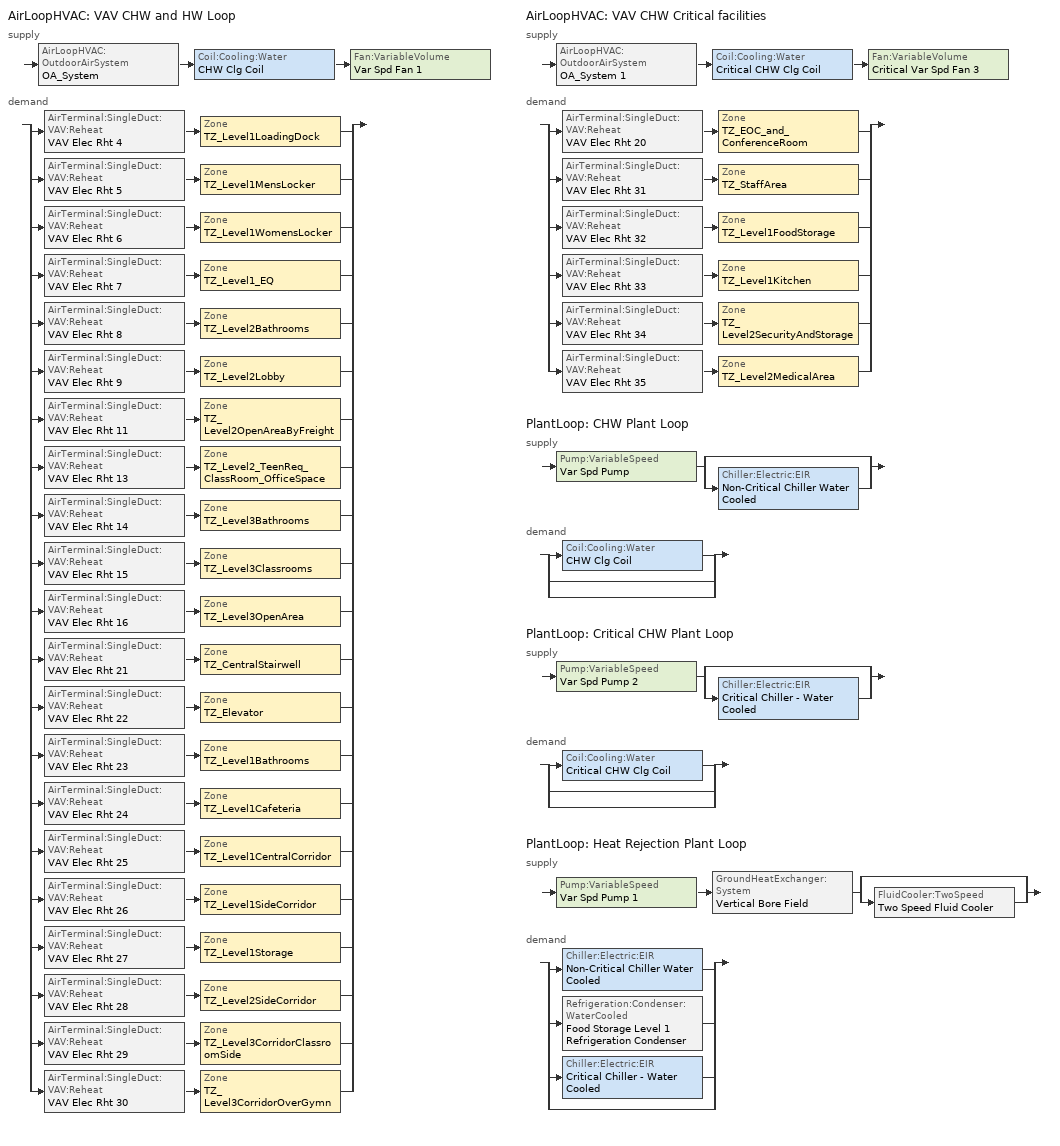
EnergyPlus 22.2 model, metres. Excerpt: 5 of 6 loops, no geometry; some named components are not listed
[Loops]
AirLoopHVAC 'VAV CHW and HW Loop'
 supply: AirLoopHVAC:OutdoorAirSystem 'OA_System' > Coil:Cooling:Water 'CHW Clg Coil' > Fan:VariableVolume 'Var Spd Fan 1'
 demand: split
  | AirTerminal:SingleDuct:VAV:Reheat 'VAV Elec Rht 4' > Zone 'TZ_Level1LoadingDock'
  | AirTerminal:SingleDuct:VAV:Reheat 'VAV Elec Rht 5' > Zone 'TZ_Level1MensLocker'
  | AirTerminal:SingleDuct:VAV:Reheat 'VAV Elec Rht 6' > Zone 'TZ_Level1WomensLocker'
  | AirTerminal:SingleDuct:VAV:Reheat 'VAV Elec Rht 7' > Zone 'TZ_Level1_EQ'
  | AirTerminal:SingleDuct:VAV:Reheat 'VAV Elec Rht 8' > Zone 'TZ_Level2Bathrooms'
  | AirTerminal:SingleDuct:VAV:Reheat 'VAV Elec Rht 9' > Zone 'TZ_Level2Lobby'
  | AirTerminal:SingleDuct:VAV:Reheat 'VAV Elec Rht 11' > Zone 'TZ_Level2OpenAreaByFreight'
  | AirTerminal:SingleDuct:VAV:Reheat 'VAV Elec Rht 13' > Zone 'TZ_Level2_TeenReq_ClassRoom_OfficeSpace'
  | AirTerminal:SingleDuct:VAV:Reheat 'VAV Elec Rht 14' > Zone 'TZ_Level3Bathrooms'
  | AirTerminal:SingleDuct:VAV:Reheat 'VAV Elec Rht 15' > Zone 'TZ_Level3Classrooms'
  | AirTerminal:SingleDuct:VAV:Reheat 'VAV Elec Rht 16' > Zone 'TZ_Level3OpenArea'
  | AirTerminal:SingleDuct:VAV:Reheat 'VAV Elec Rht 21' > Zone 'TZ_CentralStairwell'
  | AirTerminal:SingleDuct:VAV:Reheat 'VAV Elec Rht 22' > Zone 'TZ_Elevator'
  | AirTerminal:SingleDuct:VAV:Reheat 'VAV Elec Rht 23' > Zone 'TZ_Level1Bathrooms'
  | AirTerminal:SingleDuct:VAV:Reheat 'VAV Elec Rht 24' > Zone 'TZ_Level1Cafeteria'
  | AirTerminal:SingleDuct:VAV:Reheat 'VAV Elec Rht 25' > Zone 'TZ_Level1CentralCorridor'
  | AirTerminal:SingleDuct:VAV:Reheat 'VAV Elec Rht 26' > Zone 'TZ_Level1SideCorridor'
  | AirTerminal:SingleDuct:VAV:Reheat 'VAV Elec Rht 27' > Zone 'TZ_Level1Storage'
  | AirTerminal:SingleDuct:VAV:Reheat 'VAV Elec Rht 28' > Zone 'TZ_Level2SideCorridor'
  | AirTerminal:SingleDuct:VAV:Reheat 'VAV Elec Rht 29' > Zone 'TZ_Level3CorridorClassroomSide'
  | AirTerminal:SingleDuct:VAV:Reheat 'VAV Elec Rht 30' > Zone 'TZ_Level3CorridorOverGymn'
AirLoopHVAC 'VAV CHW Critical facilities'
 supply: AirLoopHVAC:OutdoorAirSystem 'OA_System 1' > Coil:Cooling:Water 'Critical CHW Clg Coil' > Fan:VariableVolume 'Critical Var Spd Fan 3'
 demand: split
  | AirTerminal:SingleDuct:VAV:Reheat 'VAV Elec Rht 20' > Zone 'TZ_EOC_and_ConferenceRoom'
  | AirTerminal:SingleDuct:VAV:Reheat 'VAV Elec Rht 31' > Zone 'TZ_StaffArea'
  | AirTerminal:SingleDuct:VAV:Reheat 'VAV Elec Rht 32' > Zone 'TZ_Level1FoodStorage'
  | AirTerminal:SingleDuct:VAV:Reheat 'VAV Elec Rht 33' > Zone 'TZ_Level1Kitchen'
  | AirTerminal:SingleDuct:VAV:Reheat 'VAV Elec Rht 34' > Zone 'TZ_Level2SecurityAndStorage'
  | AirTerminal:SingleDuct:VAV:Reheat 'VAV Elec Rht 35' > Zone 'TZ_Level2MedicalArea'
PlantLoop 'CHW Plant Loop'
 supply: Pump:VariableSpeed 'Var Spd Pump' > split
  | bypass
  | Chiller:Electric:EIR 'Non-Critical Chiller Water Cooled'
 demand: split
  | Coil:Cooling:Water 'CHW Clg Coil'
  | bypass
  | bypass
PlantLoop 'Critical CHW Plant Loop'
 supply: Pump:VariableSpeed 'Var Spd Pump 2' > split
  | bypass
  | Chiller:Electric:EIR 'Critical Chiller - Water Cooled'
 demand: split
  | Coil:Cooling:Water 'Critical CHW Clg Coil'
  | bypass
  | bypass
PlantLoop 'Heat Rejection Plant Loop'
 supply: Pump:VariableSpeed 'Var Spd Pump 1' > GroundHeatExchanger:System 'Vertical Bore Field' > split
  | bypass
  | FluidCooler:TwoSpeed 'Two Speed Fluid Cooler'
 demand: split
  | Chiller:Electric:EIR 'Non-Critical Chiller Water Cooled'
  | Refrigeration:Condenser:WaterCooled 'Food Storage Level 1 Refrigeration Condenser'
  | Chiller:Electric:EIR 'Critical Chiller - Water Cooled'
  | bypass
[AirTerminal:SingleDuct:VAV:Reheat] Availability Schedule=Always On Discrete hvac_library; Maximum Air Flow Rate {m3/s}=Autosize; Zone Minimum Air Flow Input Method=Constant; Fixed Minimum Air Flow Rate {m3/s}=0; Maximum Hot Water or Steam Flow Rate {m3/s}=Autosize; Minimum Hot Water or Steam Flow Rate {m3/s}=0; Convergence Tolerance=0.001; Damper Heating Action=Normal; Maximum Flow per Zone Floor Area During Reheat {m3/s-m2}=Autocalculate; Maximum Flow Fraction During Reheat=Autocalculate; Maximum Reheat Air Temperature {C}=35
Name | Constant Minimum Air Flow Fraction | Reheat Coil
VAV Elec Rht 21 | 0.3 | VAV Elec Rht Coil 21
VAV Elec Rht 22 | 0.3 | VAV Elec Rht Coil 22
VAV Elec Rht 20 | Autosize | VAV Elec Rht Coil 20
VAV Elec Rht 23 | 0.3 | VAV Elec Rht Coil 23
VAV Elec Rht 24 | 0.3 | VAV Elec Rht Coil 24
VAV Elec Rht 25 | 0.3 | VAV Elec Rht Coil 25
VAV Elec Rht 32 | Autosize | VAV Elec Rht Coil 32
VAV Elec Rht 33 | Autosize | VAV Elec Rht Coil 33
VAV Elec Rht 4 | 0.3 | VAV Elec Rht Coil 4
VAV Elec Rht 5 | 0.3 | VAV Elec Rht Coil 5
VAV Elec Rht 26 | 0.3 | VAV Elec Rht Coil 26
VAV Elec Rht 27 | 0.3 | VAV Elec Rht Coil 27
VAV Elec Rht 6 | 0.3 | VAV Elec Rht Coil 6
VAV Elec Rht 7 | 0.3 | VAV Elec Rht Coil 7
VAV Elec Rht 8 | 0.3 | VAV Elec Rht Coil 8
VAV Elec Rht 9 | 0.3 | VAV Elec Rht Coil 9
VAV Elec Rht 35 | Autosize | VAV Elec Rht Coil 35
VAV Elec Rht 11 | 0.3 | VAV Elec Rht Coil 11
VAV Elec Rht 34 | Autosize | VAV Elec Rht Coil 34
VAV Elec Rht 28 | 0.3 | VAV Elec Rht Coil 28
VAV Elec Rht 13 | 0.3 | VAV Elec Rht Coil 13
VAV Elec Rht 14 | 0.3 | VAV Elec Rht Coil 14
VAV Elec Rht 15 | 0.3 | VAV Elec Rht Coil 15
VAV Elec Rht 29 | 0.3 | VAV Elec Rht Coil 29
VAV Elec Rht 30 | 0.3 | VAV Elec Rht Coil 30
VAV Elec Rht 16 | 0.3 | VAV Elec Rht Coil 16
VAV Elec Rht 31 | Autosize | VAV Elec Rht Coil 31
[Coil:Heating:Electric] Availability Schedule=Always On Discrete hvac_library; Efficiency=1; Nominal Capacity {W}=Autosize
VAV Elec Rht Coil 21; VAV Elec Rht Coil 22; VAV Elec Rht Coil 20; VAV Elec Rht Coil 23; VAV Elec Rht Coil 24; VAV Elec Rht Coil 25; VAV Elec Rht Coil 32; VAV Elec Rht Coil 33; VAV Elec Rht Coil 4; VAV Elec Rht Coil 5; VAV Elec Rht Coil 26; VAV Elec Rht Coil 27; VAV Elec Rht Coil 6; VAV Elec Rht Coil 7; VAV Elec Rht Coil 8; VAV Elec Rht Coil 9; VAV Elec Rht Coil 35; VAV Elec Rht Coil 11; VAV Elec Rht Coil 34; VAV Elec Rht Coil 28; VAV Elec Rht Coil 13; VAV Elec Rht Coil 14; VAV Elec Rht Coil 15; VAV Elec Rht Coil 29; VAV Elec Rht Coil 30; VAV Elec Rht Coil 16; VAV Elec Rht Coil 31
[Zone equipment]
TZ_CentralStairwell: VAV Elec Rht 21
TZ_Elevator: VAV Elec Rht 22
TZ_EOC_and_ConferenceRoom: VAV Elec Rht 20
TZ_Level1Bathrooms: Zone Exhaust Fan 2, VAV Elec Rht 23
TZ_Level1Cafeteria: VAV Elec Rht 24
TZ_Level1CentralCorridor: VAV Elec Rht 25
TZ_Level1FoodStorage: VAV Elec Rht 32
TZ_Level1Kitchen: Zone Exhaust Fan 3, VAV Elec Rht 33
TZ_Level1LoadingDock: VAV Elec Rht 4
TZ_Level1MensLocker: VAV Elec Rht 5
TZ_Level1SideCorridor: VAV Elec Rht 26
TZ_Level1Storage: VAV Elec Rht 27
TZ_Level1WomensLocker: VAV Elec Rht 6
TZ_Level1_EQ: VAV Elec Rht 7
TZ_Level2Bathrooms: VAV Elec Rht 8, Zone Exhaust Fan 1
TZ_Level2Lobby: VAV Elec Rht 9
TZ_Level2MedicalArea: VAV Elec Rht 35
TZ_Level2OpenAreaByFreight: VAV Elec Rht 11
TZ_Level2SecurityAndStorage: VAV Elec Rht 34
TZ_Level2SideCorridor: VAV Elec Rht 28
TZ_Level2_TeenReq_ClassRoom_OfficeSpace: VAV Elec Rht 13
TZ_Level3Bathrooms: VAV Elec Rht 14, Zone Exhaust Fan
TZ_Level3Classrooms: VAV Elec Rht 15
TZ_Level3CorridorClassroomSide: VAV Elec Rht 29
TZ_Level3CorridorOverGymn: VAV Elec Rht 30
TZ_Level3OpenArea: VAV Elec Rht 16
TZ_StaffArea: VAV Elec Rht 31
[Sizing:Zone] Zone Cooling Design Supply Air Temperature Input Method=SupplyAirTemperature; Zone Cooling Design Supply Air Temperature {C}=14; Zone Cooling Design Supply Air Temperature Difference {deltaC}=11.11; Zone Heating Design Supply Air Temperature Input Method=SupplyAirTemperature; Zone Heating Design Supply Air Temperature {C}=40; Zone Heating Design Supply Air Temperature Difference {deltaC}=11.11; Zone Cooling Design Supply Air Humidity Ratio {kgWater/kgDryAir}=0.0085; Zone Heating Design Supply Air Humidity Ratio {kgWater/kgDryAir}=0.008; Cooling Design Air Flow Method=DesignDay; Cooling Design Air Flow Rate {m3/s}=0; Cooling Minimum Air Flow per Zone Floor Area {m3/s-m2}=0.000762; Cooling Minimum Air Flow {m3/s}=0; Cooling Minimum Air Flow Fraction=0; Heating Design Air Flow Method=DesignDay; Heating Design Air Flow Rate {m3/s}=0; Heating Maximum Air Flow per Zone Floor Area {m3/s-m2}=0.002032; Heating Maximum Air Flow {m3/s}=0.141576; Heating Maximum Air Flow Fraction=0.3; Zone Latent Cooling Design Supply Air Humidity Ratio Input Method=HumidityRatioDifference; Zone Cooling Design Supply Air Humidity Ratio Difference {kgWater/kgDryAir}=0.005; Zone Latent Heating Design Supply Air Humidity Ratio Input Method=HumidityRatioDifference; Zone Humidification Design Supply Air Humidity Ratio Difference {kgWater/kgDryAir}=0.005
Name | Design Specification Outdoor Air Object | Account for Dedicated Outdoor Air System | Zone Load Sizing Method | Dedicated Outdoor Air System Control Strategy | Dedicated Outdoor Air Low Setpoint Temperature for Design {C} | Dedicated Outdoor Air High Setpoint Temperature for Design {C}
TZ_CentralStairwell | TZ_CentralStairwell DSOA Space List | No | Sensible Load Only No Latent Load
TZ_Elevator | TZ_Elevator DSOA Space List | No | Sensible Load Only No Latent Load
TZ_EOC_and_ConferenceRoom | TZ_EOC_and_ConferenceRoom DSOA Space List | No | Sensible And Latent Load
TZ_Level1Bathrooms | TZ_Level1Bathrooms DSOA Space List | No | Sensible And Latent Load
TZ_Level1Cafeteria | TZ_Level1Cafeteria DSOA Space List | No | Sensible And Latent Load
TZ_Level1CentralCorridor | TZ_Level1CentralCorridor DSOA Space List | No | Sensible Load Only No Latent Load
TZ_Level1FoodStorage | TZ_Level1FoodStorage DSOA Space List | No | Sensible And Latent Load
TZ_Level1Kitchen | TZ_Level1Kitchen Zero air DSOA | Yes | Sensible And Latent Load | NeutralDehumidifiedSupplyAir | Autosize | Autosize
TZ_Level1LoadingDock | TZ_Level1LoadingDock DSOA Space List | No | Sensible And Latent Load
TZ_Level1MensLocker | TZ_Level1MensLocker DSOA Space List | No | Sensible And Latent Load
TZ_Level1SideCorridor | TZ_Level1SideCorridor DSOA Space List | No | Sensible Load Only No Latent Load
TZ_Level1Storage | TZ_Level1Storage DSOA Space List | No | Sensible Load Only No Latent Load
TZ_Level1WomensLocker | TZ_Level1WomensLocker DSOA Space List | No | Sensible And Latent Load
TZ_Level1_EQ | TZ_Level1_EQ DSOA Space List | No | Sensible And Latent Load
TZ_Level2Bathrooms | TZ_Level2Bathrooms DSOA Space List | No | Sensible And Latent Load
TZ_Level2Lobby | TZ_Level2Lobby DSOA Space List | No | Sensible And Latent Load
TZ_Level2MedicalArea | TZ_Level2MedicalArea DSOA Space List | No | Sensible And Latent Load
TZ_Level2OpenAreaByFreight | TZ_Level2OpenAreaByFreight DSOA Space List | No | Sensible And Latent Load
TZ_Level2SecurityAndStorage | TZ_Level2SecurityAndStorage DSOA Space List | No | Sensible And Latent Load
TZ_Level2SideCorridor | TZ_Level2SideCorridor DSOA Space List | No | Sensible Load Only No Latent Load
TZ_Level2_TeenReq_ClassRoom_OfficeSpace | TZ_Level2_TeenReq_ClassRoom_OfficeSpace DSOA Space List | No | Sensible And Latent Load
TZ_Level3Bathrooms | TZ_Level3Bathrooms DSOA Space List | No | Sensible And Latent Load
TZ_Level3Classrooms | TZ_Level3Classrooms DSOA Space List | No | Sensible And Latent Load
TZ_Level3CorridorClassroomSide | TZ_Level3CorridorClassroomSide DSOA Space List | No | Sensible Load Only No Latent Load
TZ_Level3CorridorOverGymn | TZ_Level3CorridorOverGymn DSOA Space List | No | Sensible Load Only No Latent Load
TZ_Level3OpenArea | TZ_Level3OpenArea DSOA Space List | No | Sensible And Latent Load
TZ_StaffArea | TZ_StaffArea DSOA Space List | No | Sensible And Latent Load
[Controller:MechanicalVentilation] Availability Schedule=Always On Discrete hvac_library; Demand Controlled Ventilation=No; System Outdoor Air Method=ZoneSum
Name | Zone or ZoneList Name 1 | Design Specification Outdoor Air Object Name 1 | Zone or ZoneList Name 2 | Design Specification Outdoor Air Object Name 2 | Zone or ZoneList Name 3 | Design Specification Outdoor Air Object Name 3 | Zone or ZoneList Name 4 | Design Specification Outdoor Air Object Name 4 | Zone or ZoneList Name 5 | Design Specification Outdoor Air Object Name 5 | Zone or ZoneList Name 6 | Design Specification Outdoor Air Object Name 6 | Zone or ZoneList Name 7 | Design Specification Outdoor Air Object Name 7 | Zone or ZoneList Name 8 | Design Specification Outdoor Air Object Name 8 | Zone or ZoneList Name 9 | Design Specification Outdoor Air Object Name 9 | Zone or ZoneList Name 10 | Design Specification Outdoor Air Object Name 10 | Zone or ZoneList Name 11 | Design Specification Outdoor Air Object Name 11 | Zone or ZoneList Name 12 | Design Specification Outdoor Air Object Name 12 | Zone or ZoneList Name 13 | Design Specification Outdoor Air Object Name 13 | Zone or ZoneList Name 14 | Design Specification Outdoor Air Object Name 14 | Zone or ZoneList Name 15 | Design Specification Outdoor Air Object Name 15 | Zone or ZoneList Name 16 | Design Specification Outdoor Air Object Name 16 | Zone or ZoneList Name 17 | Design Specification Outdoor Air Object Name 17 | Zone or ZoneList Name 18 | Design Specification Outdoor Air Object Name 18 | Zone or ZoneList Name 19 | Design Specification Outdoor Air Object Name 19 | Zone or ZoneList Name 20 | Design Specification Outdoor Air Object Name 20 | Zone or ZoneList Name 21 | Design Specification Outdoor Air Object Name 21
Controller Mechanical Ventilation 1 | TZ_CentralStairwell | 189.1-2009 - Office - Stair - CZ1-3 Ventilation | TZ_Elevator | 189.1-2009 - Office - Stair - CZ1-3 Ventilation | TZ_Level1Bathrooms | 189.1-2009 - Office - Restroom - CZ1-3 Ventilation | TZ_Level1Cafeteria | 189.1-2009 - Office - OpenOffice - CZ4-8 Ventilation | TZ_Level1CentralCorridor | 189.1-2009 - Office - Corridor - CZ1-3 Ventilation | TZ_Level1LoadingDock | 189.1-2009 - Office - Corridor - CZ1-3 Ventilation | TZ_Level1MensLocker | 189.1-2009 - Office - ClosedOffice - CZ1-3 Ventilation | TZ_Level1SideCorridor | 189.1-2009 - Office - Corridor - CZ1-3 Ventilation | TZ_Level1Storage | 189.1-2009 - Office - Storage - CZ1-3 Ventilation | TZ_Level1WomensLocker | 189.1-2009 - Office - ClosedOffice - CZ1-3 Ventilation | TZ_Level1_EQ | 189.1-2009 - Office - IT_Room - CZ1-3 Ventilation | TZ_Level2Bathrooms | 189.1-2009 - Office - Restroom - CZ1-3 Ventilation | TZ_Level2Lobby | 189.1-2009 - Office - Lobby - CZ1-3 Ventilation | TZ_Level2OpenAreaByFreight | 189.1-2009 - Office - Corridor - CZ1-3 Ventilation | TZ_Level2SideCorridor | 189.1-2009 - Office - Corridor - CZ1-3 Ventilation | TZ_Level2_TeenReq_ClassRoom_OfficeSpace | 189.1-2009 - Office - OpenOffice - CZ4-8 Ventilation | TZ_Level3Bathrooms | 189.1-2009 - Office - Restroom - CZ1-3 Ventilation | TZ_Level3Classrooms | 189.1-2009 - Office - OpenOffice - CZ4-8 Ventilation | TZ_Level3CorridorClassroomSide | 189.1-2009 - Office - Corridor - CZ1-3 Ventilation | TZ_Level3CorridorOverGymn | 189.1-2009 - Office - Corridor - CZ1-3 Ventilation | TZ_Level3OpenArea | 189.1-2009 - Office - Lobby - CZ1-3 Ventilation
Controller Mechanical Ventilation 2 | TZ_EOC_and_ConferenceRoom | 189.1-2009 - Office - OpenOffice - CZ1-3 Ventilation | TZ_Level1FoodStorage | 189.1-2009 - Office - OpenOffice - CZ1-3 Ventilation | TZ_Level1Kitchen |  | TZ_Level2MedicalArea | 189.1-2009 - Office - OpenOffice - CZ1-3 Ventilation | TZ_Level2SecurityAndStorage | 189.1-2009 - Office - OpenOffice - CZ1-3 Ventilation | TZ_StaffArea | 189.1-2009 - Office - OpenOffice - CZ1-3 Ventilation
[DesignSpecification:OutdoorAir] Outdoor Air Method=Sum; Outdoor Air Flow per Zone {m3/s}=0; Outdoor Air Flow Air Changes per Hour {1/hr}=0
Name | Outdoor Air Flow per Person {m3/s-person} | Outdoor Air Flow per Zone Floor Area {m3/s-m2}
189.1-2009 - Office - Stair - CZ1-3 Ventilation; 189.1-2009 - Office - Corridor - CZ1-3 Ventilation; 189.1-2009 - Office - Storage - CZ1-3 Ventilation; 189.1-2009 - Office - IT_Room - CZ1-3 Ventilation | 0 | 0.000254
189.1-2009 - Office - OpenOffice - CZ1-3 Ventilation; 189.1-2009 - Office - OpenOffice - CZ4-8 Ventilation; 189.1-2009 - Office - ClosedOffice - CZ1-3 Ventilation | 0.00943895 | 0
189.1-2009 - Office - Restroom - CZ1-3 Ventilation | 0 | 0.0048768
TZ_Level1Kitchen Zero air DSOA | 0 | 0
189.1-2009 - Office - Lobby - CZ1-3 Ventilation | 0.00707921 | 0
[DesignSpecification:OutdoorAir:SpaceList]
Name | Space Name 1 | Space Design Specification Outdoor Air Object Name 1
TZ_CentralStairwell DSOA Space List | CentralStairwell | 189.1-2009 - Office - Stair - CZ1-3 Ventilation
TZ_Elevator DSOA Space List | Elevator | 189.1-2009 - Office - Stair - CZ1-3 Ventilation
TZ_EOC_and_ConferenceRoom DSOA Space List | EOC_and_ConferenceRoom | 189.1-2009 - Office - OpenOffice - CZ1-3 Ventilation
TZ_Level1Bathrooms DSOA Space List | Level1Bathrooms | 189.1-2009 - Office - Restroom - CZ1-3 Ventilation
TZ_Level1Cafeteria DSOA Space List | Level1Cafeteria | 189.1-2009 - Office - OpenOffice - CZ4-8 Ventilation
TZ_Level1CentralCorridor DSOA Space List | Level1CentralCorridor | 189.1-2009 - Office - Corridor - CZ1-3 Ventilation
TZ_Level1FoodStorage DSOA Space List | Level1FoodStorage | 189.1-2009 - Office - OpenOffice - CZ1-3 Ventilation
TZ_Level1LoadingDock DSOA Space List | Level1LoadingDock | 189.1-2009 - Office - Corridor - CZ1-3 Ventilation
TZ_Level1MensLocker DSOA Space List | Level1MensLocker | 189.1-2009 - Office - ClosedOffice - CZ1-3 Ventilation
TZ_Level1SideCorridor DSOA Space List | Level1SideCorridor | 189.1-2009 - Office - Corridor - CZ1-3 Ventilation
TZ_Level1Storage DSOA Space List | Level1Storage | 189.1-2009 - Office - Storage - CZ1-3 Ventilation
TZ_Level1WomensLocker DSOA Space List | Level1WomensLocker | 189.1-2009 - Office - ClosedOffice - CZ1-3 Ventilation
TZ_Level1_EQ DSOA Space List | Level1_EQ | 189.1-2009 - Office - IT_Room - CZ1-3 Ventilation
TZ_Level2Bathrooms DSOA Space List | Level2Bathrooms | 189.1-2009 - Office - Restroom - CZ1-3 Ventilation
TZ_Level2Lobby DSOA Space List | Level2Lobby | 189.1-2009 - Office - Lobby - CZ1-3 Ventilation
TZ_Level2MedicalArea DSOA Space List | Level2MedicalArea | 189.1-2009 - Office - OpenOffice - CZ1-3 Ventilation
TZ_Level2OpenAreaByFreight DSOA Space List | Level2OpenAreaByFreight | 189.1-2009 - Office - Corridor - CZ1-3 Ventilation
TZ_Level2SecurityAndStorage DSOA Space List | Level2SecurityAndStorage | 189.1-2009 - Office - OpenOffice - CZ1-3 Ventilation
TZ_Level2SideCorridor DSOA Space List | Level2SideCorridor | 189.1-2009 - Office - Corridor - CZ1-3 Ventilation
TZ_Level2_TeenReq_ClassRoom_OfficeSpace DSOA Space List | Level2_TeenReq_ClassRoom_OfficeSpace | 189.1-2009 - Office - OpenOffice - CZ4-8 Ventilation
TZ_Level3Bathrooms DSOA Space List | Level3Bathrooms | 189.1-2009 - Office - Restroom - CZ1-3 Ventilation
TZ_Level3Classrooms DSOA Space List | Level3Classrooms | 189.1-2009 - Office - OpenOffice - CZ4-8 Ventilation
TZ_Level3CorridorClassroomSide DSOA Space List | Level3CorridorClassroomSide | 189.1-2009 - Office - Corridor - CZ1-3 Ventilation
TZ_Level3CorridorOverGymn DSOA Space List | Level3CorridorOverGymn | 189.1-2009 - Office - Corridor - CZ1-3 Ventilation
TZ_Level3OpenArea DSOA Space List | Level3OpenArea | 189.1-2009 - Office - Lobby - CZ1-3 Ventilation
TZ_StaffArea DSOA Space List | StaffArea | 189.1-2009 - Office - OpenOffice - CZ1-3 Ventilation
[ZoneControl:Thermostat] Temperature Difference Between Cutout And Setpoint {deltaC}=0
Name | Zone or ZoneList | Control Type Schedule | Control 1
TZ_EOC_and_ConferenceRoom Thermostat | TZ_EOC_and_ConferenceRoom | TZ_EOC_and_ConferenceRoom Thermostat Schedule | Thermostat Setpoint Dual Setpoint 1
TZ_Level1Bathrooms Thermostat | TZ_Level1Bathrooms | TZ_Level1Bathrooms Thermostat Schedule | Thermostat Setpoint Dual Setpoint 9
TZ_Level1Cafeteria Thermostat | TZ_Level1Cafeteria | TZ_Level1Cafeteria Thermostat Schedule | Thermostat Setpoint Dual Setpoint 11
TZ_Level1FoodStorage Thermostat | TZ_Level1FoodStorage | TZ_Level1FoodStorage Thermostat Schedule | Thermostat Setpoint Dual Setpoint 18
TZ_Level1Kitchen Thermostat | TZ_Level1Kitchen | TZ_Level1Kitchen Thermostat Schedule | Thermostat Setpoint Dual Setpoint 13
TZ_Level1LoadingDock Thermostat | TZ_Level1LoadingDock | TZ_Level1LoadingDock Thermostat Schedule | Thermostat Setpoint Dual Setpoint 19
TZ_Level1MensLocker Thermostat | TZ_Level1MensLocker | TZ_Level1MensLocker Thermostat Schedule | Thermostat Setpoint Dual Setpoint 10
TZ_Level1WomensLocker Thermostat | TZ_Level1WomensLocker | TZ_Level1WomensLocker Thermostat Schedule | Thermostat Setpoint Dual Setpoint 2
TZ_Level1_EQ Thermostat | TZ_Level1_EQ | TZ_Level1_EQ Thermostat Schedule | Thermostat Setpoint Dual Setpoint 16
TZ_Level2Bathrooms Thermostat | TZ_Level2Bathrooms | TZ_Level2Bathrooms Thermostat Schedule | Thermostat Setpoint Dual Setpoint 7
TZ_Level2Lobby Thermostat | TZ_Level2Lobby | TZ_Level2Lobby Thermostat Schedule | Thermostat Setpoint Dual Setpoint 4
TZ_Level2MedicalArea Thermostat | TZ_Level2MedicalArea | TZ_Level2MedicalArea Thermostat Schedule | Thermostat Setpoint Dual Setpoint 3
TZ_Level2OpenAreaByFreight Thermostat | TZ_Level2OpenAreaByFreight | TZ_Level2OpenAreaByFreight Thermostat Schedule | Thermostat Setpoint Dual Setpoint 17
TZ_Level2SecurityAndStorage Thermostat | TZ_Level2SecurityAndStorage | TZ_Level2SecurityAndStorage Thermostat Schedule | Thermostat Setpoint Dual Setpoint 14
TZ_Level2_TeenReq_ClassRoom_OfficeSpace Thermostat | TZ_Level2_TeenReq_ClassRoom_OfficeSpace | TZ_Level2_TeenReq_ClassRoom_OfficeSpace Thermostat Schedule | Thermostat Setpoint Dual Setpoint 12
TZ_Level3Bathrooms Thermostat | TZ_Level3Bathrooms | TZ_Level3Bathrooms Thermostat Schedule | Thermostat Setpoint Dual Setpoint 8
TZ_Level3Classrooms Thermostat | TZ_Level3Classrooms | TZ_Level3Classrooms Thermostat Schedule | Thermostat Setpoint Dual Setpoint 15
TZ_Level3OpenArea Thermostat | TZ_Level3OpenArea | TZ_Level3OpenArea Thermostat Schedule | Thermostat Setpoint Dual Setpoint 6
TZ_StaffArea Thermostat | TZ_StaffArea | TZ_StaffArea Thermostat Schedule | Thermostat Setpoint Dual Setpoint 5
[ThermostatSetpoint:SingleCooling] Setpoint Temperature Schedule=Medium Office ClgSetp 1
Thermostat Setpoint Dual Setpoint 1; Thermostat Setpoint Dual Setpoint 9; Thermostat Setpoint Dual Setpoint 11; Thermostat Setpoint Dual Setpoint 18; Thermostat Setpoint Dual Setpoint 13; Thermostat Setpoint Dual Setpoint 19; Thermostat Setpoint Dual Setpoint 10; Thermostat Setpoint Dual Setpoint 2; Thermostat Setpoint Dual Setpoint 16; Thermostat Setpoint Dual Setpoint 7; Thermostat Setpoint Dual Setpoint 4; Thermostat Setpoint Dual Setpoint 3; Thermostat Setpoint Dual Setpoint 17; Thermostat Setpoint Dual Setpoint 14; Thermostat Setpoint Dual Setpoint 12; Thermostat Setpoint Dual Setpoint 8; Thermostat Setpoint Dual Setpoint 15; Thermostat Setpoint Dual Setpoint 6
[Fan:ZoneExhaust] Pressure Rise {Pa}=0; System Availability Manager Coupling Mode=Decoupled
Name | Fan Total Efficiency
Zone Exhaust Fan 2; Zone Exhaust Fan 3; Zone Exhaust Fan 1 | 0.6
Zone Exhaust Fan | 0.8
[ThermostatSetpoint:DualSetpoint]
Thermostat Setpoint Dual Setpoint 5: Heating Setpoint Temperature Schedule=Medium Office HtgSetp 1; Cooling Setpoint Temperature Schedule=Medium Office ClgSetp 1
[AirLoopHVAC] Design Supply Air Flow Rate {m3/s}=AutoSize; Design Return Air Flow Fraction of Supply Air Flow=1
VAV CHW and HW Loop; VAV CHW Critical facilities
[Sizing:System] Type of Load to Size On=Total; Design Outdoor Air Flow Rate {m3/s}=Autosize; Central Heating Maximum System Air Flow Ratio=Autosize; Preheat Design Temperature {C}=7; Preheat Design Humidity Ratio {kgWater/kgDryAir}=0.008; Precool Design Temperature {C}=12.8; Precool Design Humidity Ratio {kgWater/kgDryAir}=0.008; Central Cooling Design Supply Air Temperature {C}=12.8; Central Heating Design Supply Air Temperature {C}=40; Type of Zone Sum to Use=NonCoincident; 100% Outdoor Air in Cooling=No; 100% Outdoor Air in Heating=No; Central Cooling Design Supply Air Humidity Ratio {kgWater/kgDryAir}=0.0085; Central Heating Design Supply Air Humidity Ratio {kgWater/kgDryAir}=0.008; Cooling Supply Air Flow Rate Method=DesignDay; Cooling Supply Air Flow Rate {m3/s}=0; Cooling Supply Air Flow Rate Per Floor Area {m3/s-m2}=0.00996765; Cooling Fraction of Autosized Cooling Supply Air Flow Rate=1; Cooling Supply Air Flow Rate Per Unit Cooling Capacity {m3/s-W}=3.94755e-05; Heating Supply Air Flow Rate Method=DesignDay; Heating Supply Air Flow Rate {m3/s}=0; Heating Supply Air Flow Rate Per Floor Area {m3/s-m2}=0.00996765; Heating Fraction of Autosized Heating Supply Air Flow Rate=1; Heating Fraction of Autosized Cooling Supply Air Flow Rate=1; Heating Supply Air Flow Rate Per Unit Heating Capacity {m3/s-W}=3.15882e-05; System Outdoor Air Method=ZoneSum; Zone Maximum Outdoor Air Fraction=1; Cooling Design Capacity Method=CoolingDesignCapacity; Cooling Design Capacity {W}=Autosize; Cooling Design Capacity Per Floor Area {W/m2}=234.7; Fraction of Autosized Cooling Design Capacity=1; Heating Design Capacity Method=HeatingDesignCapacity; Heating Design Capacity {W}=Autosize; Heating Design Capacity Per Floor Area {W/m2}=157; Fraction of Autosized Heating Design Capacity=1; Central Cooling Capacity Control Method=OnOff; Occupant Diversity=Autosize
VAV CHW and HW Loop; VAV CHW Critical facilities
[Controller:WaterCoil] Control Variable=Temperature; Action=Reverse; Actuator Variable=Flow; Controller Convergence Tolerance {deltaC}=Autosize; Maximum Actuated Flow {m3/s}=Autosize; Minimum Actuated Flow {m3/s}=0
Controller Water Coil 1; Controller Water Coil 2
[Controller:OutdoorAir] Minimum Outdoor Air Flow Rate {m3/s}=Autosize; Maximum Outdoor Air Flow Rate {m3/s}=Autosize; Economizer Control Type=DifferentialDryBulbAndEnthalpy; Economizer Control Action Type=ModulateFlow; Economizer Maximum Limit Dry-Bulb Temperature {C}=28; Economizer Maximum Limit Enthalpy {J/kg}=64000; Economizer Minimum Limit Dry-Bulb Temperature {C}=-100; Lockout Type=NoLockout; Minimum Limit Type=FixedMinimum; High Humidity Control=No; Control High Indoor Humidity Based on Outdoor Humidity Ratio=Yes; Heat Recovery Bypass Control Type=BypassWhenOAFlowGreaterThanMinimum
Name | Mechanical Ventilation Controller
Outdoor Air Controller 1 | Controller Mechanical Ventilation 1
Outdoor Air Controller 2 | Controller Mechanical Ventilation 2
[HeatExchanger:AirToAir:SensibleAndLatent] Availability Schedule=Always On Discrete hvac_library; Nominal Supply Air Flow Rate {m3/s}=Autosize; Sensible Effectiveness at 100% Heating Air Flow=0.76; Latent Effectiveness at 100% Heating Air Flow=0.68; Sensible Effectiveness at 75% Heating Air Flow=0.81; Latent Effectiveness at 75% Heating Air Flow=0.73; Sensible Effectiveness at 100% Cooling Air Flow=0.76; Latent Effectiveness at 100% Cooling Air Flow=0.68; Sensible Effectiveness at 75% Cooling Air Flow=0.81; Latent Effectiveness at 75% Cooling Air Flow=0.73; Nominal Electric Power {W}=0; Supply Air Outlet Temperature Control=No; Heat Exchanger Type=Plate; Frost Control Type=None; Threshold Temperature {C}=1.7; Economizer Lockout=Yes
ERV HX; ERV HX 1
[SetpointManager:MixedAir] Control Variable=Temperature
Node 199 OS Default SPM; Node 40 OS Default SPM; Node 120 OS Default SPM; Node 201 OS Default SPM; Node 155 OS Default SPM; Node 158 OS Default SPM
[Fan:VariableVolume] Fan Total Efficiency=0.8; Pressure Rise {Pa}=1017.592; Maximum Flow Rate {m3/s}=AutoSize; Fan Power Minimum Flow Rate Input Method=FixedFlowRate; Fan Power Minimum Flow Fraction=0; Fan Power Minimum Air Flow Rate {m3/s}=0; Motor Efficiency=0.93; Motor In Airstream Fraction=1; Fan Power Coefficient 1=0.0407599; Fan Power Coefficient 2=0.088045; Fan Power Coefficient 3=-0.0729261; Fan Power Coefficient 4=0.94374; Fan Power Coefficient 5=0
Name | Availability Schedule
Var Spd Fan; Var Spd Fan 1 | Always On Discrete
Critical Var Spd Fan 2; Critical Var Spd Fan 3 | Always On Discrete 1
[Coil:Cooling:Water] Design Water Flow Rate {m3/s}=Autosize; Design Air Flow Rate {m3/s}=Autosize; Design Inlet Water Temperature {C}=Autosize; Design Inlet Air Temperature {C}=Autosize; Design Outlet Air Temperature {C}=Autosize; Design Inlet Air Humidity Ratio {kgWater/kgDryAir}=Autosize; Design Outlet Air Humidity Ratio {kgWater/kgDryAir}=0; Type of Analysis=DetailedAnalysis; Heat Exchanger Configuration=CrossFlow
Name | Availability Schedule
CHW Clg Coil | Always Off Discrete hvac_library
Critical CHW Clg Coil | Always On Discrete hvac_library
[SetpointManager:Warmest] Control Variable=Temperature; Minimum Setpoint Temperature {C}=10; Maximum Setpoint Temperature {C}=12; Strategy=MaximumTemperature
Name | HVAC Air Loop | Setpoint Node or NodeList
Warmest Zone Supply Air Temp Reset | VAV CHW and HW Loop
Warmest Zone Supply Air Temp Reset 1 | VAV CHW Critical facilities | Critical Demand Out Air
[PlantLoop] Fluid Type=Water; Maximum Loop Temperature {C}=100; Minimum Loop Temperature {C}=0; Maximum Loop Flow Rate {m3/s}=Autosize; Minimum Loop Flow Rate {m3/s}=0; Plant Loop Volume {m3}=Autocalculate; Load Distribution Scheme=Optimal; Plant Loop Demand Calculation Scheme=SingleSetpoint; Common Pipe Simulation=None
Name | Plant Equipment Operation Scheme
CHW Plant Loop | CHW Plant Loop Operation Schemes
Critical CHW Plant Loop | Critical CHW Plant Loop Operation Schemes
Heat Rejection Plant Loop | Heat Rejection Plant Loop Operation Schemes
[Sizing:Plant] Design Loop Exit Temperature {C}=82; Loop Design Temperature Difference {deltaC}=11; Sizing Option=NonCoincident; Zone Timesteps in Averaging Window=1; Coincident Sizing Factor Mode=None
Name | Loop Type
CHW Plant Loop; Critical CHW Plant Loop | Heating
Heat Rejection Plant Loop | Condenser
[Pump:VariableSpeed] Design Maximum Flow Rate {m3/s}=Autosize; Design Pump Head {Pa}=179352; Design Power Consumption {W}=Autosize; Fraction of Motor Inefficiencies to Fluid Stream=0; Coefficient 1 of the Part Load Performance Curve=0; Coefficient 2 of the Part Load Performance Curve=1; Coefficient 3 of the Part Load Performance Curve=0; Coefficient 4 of the Part Load Performance Curve=0; Design Minimum Flow Rate {m3/s}=0; Skin Loss Radiative Fraction=0.5; Design Power Sizing Method=PowerPerFlowPerPressure; Design Electric Power per Unit Flow Rate {W/(m3/s)}=348701.1; Design Shaft Power per Unit Flow Rate per Unit Head {W/((m3/s)-Pa)}=1.28205; Design Minimum Flow Rate Fraction=0
Name | Motor Efficiency | Pump Control Type
Var Spd Pump; Var Spd Pump 2 | 0.95 | Continuous
Var Spd Pump 1 | 0.9 | Intermittent
[Chiller:Electric:EIR] Reference Capacity {W}=Autosize; Reference COP {W/W}=6; Reference Leaving Chilled Water Temperature {C}=6.67; Reference Entering Condenser Fluid Temperature {C}=29.4; Reference Chilled Water Flow Rate {m3/s}=Autosize; Reference Condenser Fluid Flow Rate {m3/s}=Autosize; Cooling Capacity Function of Temperature Curve=Water Cooled Chiller CCFofT; Electric Input to Cooling Output Ratio Function of Temperature Curve=Water Cooled Chiller EItoCoolingOutputRatioFofT; Electric Input to Cooling Output Ratio Function of Part Load Ratio Curve=Water Cooled Chiller EItoCoolingOutputRatioFofPLR; Minimum Part Load Ratio=0.1; Maximum Part Load Ratio=1; Optimum Part Load Ratio=1; Minimum Unloading Ratio=0.2; Condenser Type=WaterCooled; Condenser Fan Power Ratio {W/W}=0; Fraction of Compressor Electric Consumption Rejected by Condenser=1; Leaving Chilled Water Lower Temperature Limit {C}=2; Chiller Flow Mode=NotModulated; Sizing Factor=1; Basin Heater Capacity {W/K}=0; Basin Heater Setpoint Temperature {C}=10; Condenser Heat Recovery Relative Capacity Fraction=1
Non-Critical Chiller Water Cooled; Critical Chiller - Water Cooled
[SetpointManager:Scheduled] Control Variable=Temperature; Schedule=Chilled Water Temperature
Scheduled CHW Temp; Scheduled CHW Temp 1
[PlantEquipmentOperationSchemes] Control Scheme Object Type 1=PlantEquipmentOperation:CoolingLoad; Control Scheme Schedule Name 1=Always On Discrete
Name | Control Scheme Name 1 | Control Scheme Object Type 2 | Control Scheme Name 2 | Control Scheme Schedule Name 2
CHW Plant Loop Operation Schemes | CHW Plant Loop Cooling Operation Scheme
Critical CHW Plant Loop Operation Schemes | Critical CHW Plant Loop Cooling Operation Scheme
Heat Rejection Plant Loop Operation Schemes | Heat Rejection Plant Loop Cooling Operation Scheme | PlantEquipmentOperation:Uncontrolled | Heat Rejection Plant Loop Uncontrolled Operation Scheme | Always On Discrete
[PlantEquipmentOperation:CoolingLoad] Load Range Lower Limit 1 {W}=0; Load Range Upper Limit 1 {W}=1000000000
Name | Range Equipment List Name 1
CHW Plant Loop Cooling Operation Scheme | CHW Plant Loop Cooling Equipment List
Critical CHW Plant Loop Cooling Operation Scheme | Critical CHW Plant Loop Cooling Equipment List
Heat Rejection Plant Loop Cooling Operation Scheme | Heat Rejection Plant Loop Cooling Equipment List
[PlantEquipmentList]
CHW Plant Loop Cooling Equipment List: Chiller:Electric:EIR, Non-Critical Chiller Water Cooled
Critical CHW Plant Loop Cooling Equipment List: Chiller:Electric:EIR, Critical Chiller - Water Cooled
Heat Rejection Plant Loop Cooling Equipment List: FluidCooler:TwoSpeed, Two Speed Fluid Cooler
Heat Rejection Plant Loop Uncontrolled Equipment List: GroundHeatExchanger:System, Vertical Bore Field
[FluidCooler:TwoSpeed]
Two Speed Fluid Cooler: Performance Input Method=NominalCapacity; High Speed Nominal Capacity {W}=58601; Low Speed Nominal Capacity {W}=Autosize; Low Speed Nominal Capacity Sizing Factor=0.5; Design Entering Water Temperature {C}=51.67; Design Entering Air Temperature {C}=35; Design Entering Air Wet-bulb Temperature {C}=25.6; Design Water Flow Rate {m3/s}=Autosize; High Fan Speed Air Flow Rate {m3/s}=Autosize; High Fan Speed Fan Power {W}=Autosize; Low Fan Speed Air Flow Rate {m3/s}=Autosize; Low Fan Speed Air Flow Rate Sizing Factor=0.5; Low Fan Speed Fan Power {W}=Autosize; Low Fan Speed Fan Power Sizing Factor=0.16
[SetpointManager:FollowOutdoorAirTemperature]
Follow OA Temp: Control Variable=Temperature; Reference Temperature Type=OutdoorAirWetBulb; Offset Temperature Difference {deltaC}=4; Maximum Setpoint Temperature {C}=45; Minimum Setpoint Temperature {C}=5; Setpoint Node or NodeList=CoolingTowerSetpointFollowOutdoorAir
[Refrigeration:Condenser:WaterCooled]
Food Storage Level 1 Refrigeration Condenser: Rated Effective Total Heat Rejection Rate {W}=58000; Rated Condensing Temperature {C}=29.4; Rated Subcooling Temperature Difference {deltaC}=0; Rated Water Inlet Temperature {C}=10; Water-Cooled Loop Flow Type=ConstantFlow; Water Design Flow Rate {m3/s}=0.0025; Water Maximum Flow Rate {m3/s}=0.003; Water Maximum Water Outlet Temperature {C}=55; Water Minimum Water Inlet Temperature {C}=10
[PlantEquipmentOperation:Uncontrolled]
Heat Rejection Plant Loop Uncontrolled Operation Scheme: Equipment List=Heat Rejection Plant Loop Uncontrolled Equipment List
[Refrigeration:System]
Refrigeration System: Refrigerated Case or Walkin or CaseAndWalkInList=Refrigeration System Case and Walkin List; Refrigeration Condenser=Food Storage Level 1 Refrigeration Condenser; Compressor or CompressorList=Refrigeration System Compressor List; Minimum Condensing Temperature {C}=21; Refrigeration System Working Fluid Type=R404a; Suction Temperature Control Type=ConstantSuctionTemperature; Sum UA Suction Piping {W/K}=0; Number of Compressor Stages=1; Intercooler Type=None; Shell-and-Coil Intercooler Effectiveness=0.8
[Refrigeration:CaseAndWalkInList]
Refrigeration System Case and Walkin List: Case or WalkIn Name 1=Walk In Cooler Level 1 Food Storage
[Refrigeration:WalkIn]
Walk In Cooler Level 1 Food Storage: Availability Schedule=Always On Discrete; Rated Coil Cooling Capacity {W}=4690; Operating Temperature {C}=-2.22; Rated Cooling Source Temperature {C}=-6.67; Rated Total Heating Power {W}=0; Heating Power Schedule=Always On Discrete; Rated Cooling Coil Fan Power {W}=735; Rated Circulation Fan Power {W}=0; Rated Total Lighting Power {W}=120; Lighting Schedule=BLDG_LIGHT_SCH; Defrost Type=Electric; Defrost Control Type=TimeSchedule; Defrost Schedule=Always Off Discrete hvac_library; Defrost Power {W}=5512; Average Refrigerant Charge Inventory {kg}=0; Insulated Floor Surface Area {m2}=13; Insulated Floor U-Value {W/m2-K}=0.207; Zone Name 1=TZ_Level1FoodStorage; Total Insulated Surface Area Facing Zone 1 {m2}=43.4; Insulated Surface U-Value Facing Zone 1 {W/m2-K}=0.235; Area of Glass Reach In Doors Facing Zone 1 {m2}=0; Height of Glass Reach In Doors Facing Zone 1 {m}=1.5; Glass Reach In Door U Value Facing Zone 1 {W/m2-K}=1.136; Area of Stocking Doors Facing Zone 1 {m2}=2; Height of Stocking Doors Facing Zone 1 {m}=2; Stocking Door U Value Facing Zone 1 {W/m2-K}=0.3785; Stocking Door Opening Schedule Name Facing Zone 1=DOOR_INFIL_SCH; Stocking Door Opening Protection Type Facing Zone 1=StripCurtain
[Refrigeration:CompressorList]
Refrigeration System Compressor List: Refrigeration Compressor Name 1=Refrigeration Compressor - Rated Return Gas Temp
[Refrigeration:Compressor]
Refrigeration Compressor - Rated Return Gas Temp: Refrigeration Compressor Power Curve=Refrigeration Compressor Power Curve; Refrigeration Compressor Capacity Curve=Refrigeration Compressor Capacity Curve; Rated Return Gas Temperature {C}=18.3; Rated Subcooling {deltaC}=0; Mode of Operation=Subcritical
[Schedule:Day:Interval]
Medium Office ClgSetp Rule 1 Day Schedule 1; Medium Office ClgSetp Winter Design Day 1: No, 24:00, 26.7
Medium Office ClgSetp Default Schedule 1; Medium Office ClgSetp Summer Design Day 1: No, 06:00, 26.7, 22:00, 24, 24:00, 26.7
Medium Office ClgSetp Rule 2 Day Schedule 1: No, 06:00, 26.7, 18:00, 24, 24:00, 26.7
Medium Office HtgSetp Rule 1 Day Schedule 1; Medium Office HtgSetp Summer Design Day 1: No, 24:00, 15.6
Medium Office HtgSetp Default Schedule 1: No, 06:00, 15.6, 22:00, 21, 24:00, 15.6
Medium Office HtgSetp Rule 2 Day Schedule 1: No, 06:00, 15.6, 18:00, 21, 24:00, 15.6
Medium Office HtgSetp Winter Design Day 1: No, 24:00, 21
Chilled Water Temperature Default; Chilled Water Temperature Summer Design Day; Chilled Water Temperature Winter Design Day: No, 24:00, 6.7
[Schedule:Week:Daily]
Medium Office ClgSetp 1 Week Rule - Jan1-Dec31: Medium Office ClgSetp Rule 1 Day Schedule 1, Medium Office ClgSetp Default Schedule 1, Medium Office ClgSetp Default Schedule 1, Medium Office ClgSetp Default Schedule 1, Medium Office ClgSetp Default Schedule 1, Medium Office ClgSetp Default Schedule 1, Medium Office ClgSetp Rule 2 Day Schedule 1, Medium Office ClgSetp Default Schedule 1, Medium Office ClgSetp Summer Design Day 1, Medium Office ClgSetp Winter Design Day 1, Medium Office ClgSetp Default Schedule 1, Medium Office ClgSetp Default Schedule 1
Medium Office HtgSetp 1 Week Rule - Jan1-Dec31: Medium Office HtgSetp Rule 1 Day Schedule 1, Medium Office HtgSetp Default Schedule 1, Medium Office HtgSetp Default Schedule 1, Medium Office HtgSetp Default Schedule 1, Medium Office HtgSetp Default Schedule 1, Medium Office HtgSetp Default Schedule 1, Medium Office HtgSetp Rule 2 Day Schedule 1, Medium Office HtgSetp Default Schedule 1, Medium Office HtgSetp Summer Design Day 1, Medium Office HtgSetp Winter Design Day 1, Medium Office HtgSetp Default Schedule 1, Medium Office HtgSetp Default Schedule 1
Chilled Water Temperature Week Rule - Jan1-Dec31: Chilled Water Temperature Default, Chilled Water Temperature Default, Chilled Water Temperature Default, Chilled Water Temperature Default, Chilled Water Temperature Default, Chilled Water Temperature Default, Chilled Water Temperature Default, Chilled Water Temperature Default, Chilled Water Temperature Summer Design Day, Chilled Water Temperature Winter Design Day, Chilled Water Temperature Default, Chilled Water Temperature Default
[Schedule:Year]
Medium Office ClgSetp 1: Medium Office ClgSetp 1 Week Rule - Jan1-Dec31, 1, 1, 12, 31
Medium Office HtgSetp 1: Medium Office HtgSetp 1 Week Rule - Jan1-Dec31, 1, 1, 12, 31
Chilled Water Temperature: Chilled Water Temperature Week Rule - Jan1-Dec31, 1, 1, 12, 31
[Schedule:Constant]
Name | Hourly Value
Always On Discrete hvac_library; Always On Discrete; Always On Discrete 1 | 1
Always Off Discrete hvac_library | 0
[Schedule:Compact]
TZ_EOC_and_ConferenceRoom Thermostat Schedule; TZ_Level1Bathrooms Thermostat Schedule; TZ_Level1Cafeteria Thermostat Schedule; TZ_Level1FoodStorage Thermostat Schedule; TZ_Level1Kitchen Thermostat Schedule; TZ_Level1LoadingDock Thermostat Schedule; TZ_Level1MensLocker Thermostat Schedule; TZ_Level1WomensLocker Thermostat Schedule; TZ_Level1_EQ Thermostat Schedule; TZ_Level2Bathrooms Thermostat Schedule; TZ_Level2Lobby Thermostat Schedule; TZ_Level2MedicalArea Thermostat Schedule; TZ_Level2OpenAreaByFreight Thermostat Schedule; TZ_Level2SecurityAndStorage Thermostat Schedule; TZ_Level2_TeenReq_ClassRoom_OfficeSpace Thermostat Schedule; TZ_Level3Bathrooms Thermostat Schedule; TZ_Level3Classrooms Thermostat Schedule; TZ_Level3OpenArea Thermostat Schedule: Through: 12/31, For: AllDays, Until: 24:00, 2
TZ_StaffArea Thermostat Schedule: Through: 12/31, For: AllDays, Until: 24:00, 4
BLDG_LIGHT_SCH: Through: 12/31, For: Weekday, Until: 5:00, 0.15, Until: 6:00, 0.2, Until: 8:00, 0.4, Until: 10:00, 0.6, Until: 22:00, 0.9, Until: 23:00, 0.5, Until: 24:00, 0.3, For: Saturday, Until: 1:00, 0.2, Until: 6:00, 0.15, Until: 8:00, 0.3, Until: 10:00, 0.6, Until: 17:00, 0.8, Until: 22:00, 0.9, Until: 23:00, 0.5, Until: 24:00, 0.3, For: SummerDesignDay, Until: 24:00, 1, For: WinterDesignDay, Until: 24:00, 0, For: Sunday Holidays AllOtherDays, Until: 1:00, 0.2, Until: 6:00, 0.15, Until: 8:00, 0.3, Until: 10:00, 0.5, Until: 16:00, 0.7, Until: 22:00, 0.6, Until: 23:00, 0.5, Until: 24:00, 0.3
DOOR_INFIL_SCH: Through: 12/31, For: Weekdays, Until: 06:00, 0, Until: 07:00, 0.144, Until: 10:00, 0.462, Until: 11:00, 0.258, Until: 12:00, 0.558, Until: 13:00, 0.829, Until: 14:00, 0.74, Until: 15:00, 0.462, Until: 16:00, 0.258, Until: 17:00, 0.363, Until: 18:00, 0.558, Until: 21:00, 0.829, Until: 22:00, 0.558, Until: 23:00, 0.363, Until: 24:00, 0.258, For: SummerDesignDay, Until: 24:00, 1, For: WinterDesignDay, Until: 24:00, 0, For: Saturday, Until: 06:00, 0, Until: 07:00, 0.144, Until: 09:00, 0.558, Until: 10:00, 0.462, Until: 11:00, 0.258, Until: 12:00, 0.462, Until: 14:00, 0.558, Until: 15:00, 0.462, Until: 18:00, 0.363, Until: 19:00, 0.74, Until: 20:00, 0.915, Until: 21:00, 0.74, Until: 22:00, 0.65, Until: 23:00, 0.558, Until: 24:00, 0.363, For: Sunday Holidays AllOtherDays, Until: 06:00, 0, Until: 07:00, 0.144, Until: 09:00, 0.558, Until: 11:00, 0.258, Until: 12:00, 0.363, Until: 14:00, 0.558, Until: 15:00, 0.363, Until: 16:00, 0.258, Until: 17:00, 0.363, Until: 18:00, 0.462, Until: 19:00, 0.558, Until: 20:00, 0.65, Until: 21:00, 0.74, Until: 22:00, 0.462, Until: 24:00, 0.258
[Curve:Biquadratic] Minimum Value of x {BasedOnField A2}=5; Maximum Value of x {BasedOnField A2}=10; Minimum Value of y {BasedOnField A3}=24; Maximum Value of y {BasedOnField A3}=35
Name | Coefficient1 Constant | Coefficient2 x | Coefficient3 x**2 | Coefficient4 y | Coefficient5 y**2 | Coefficient6 x*y
Water Cooled Chiller CCFofT | 0.258 | 0.0389 | -0.000217 | 0.0469 | -0.000943 | -0.000343
Water Cooled Chiller EItoCoolingOutputRatioFofT | 0.934 | -0.0582 | 0.0045 | 0.00243 | 0.000486 | -0.00122
[Curve:Quadratic]
Water Cooled Chiller EItoCoolingOutputRatioFofPLR: Coefficient1 Constant=0.222903; Coefficient2 x=0.313387; Coefficient3 x**2=0.46371; Minimum Value of x {BasedOnField A2}=0; Maximum Value of x {BasedOnField A2}=1
[Curve:Bicubic] Minimum Value of x {BasedOnField A2}=-23.3; Maximum Value of x {BasedOnField A2}=7.2; Minimum Value of y {BasedOnField A3}=10; Maximum Value of y {BasedOnField A3}=60; Input Unit Type for X=Temperature; Input Unit Type for Y=Temperature
Name | Coefficient1 Constant | Coefficient2 x | Coefficient3 x**2 | Coefficient4 y | Coefficient5 y**2 | Coefficient6 x*y | Coefficient7 x**3 | Coefficient8 y**3 | Coefficient9 x**2*y | Coefficient10 x*y**2 | Output Unit Type
Refrigeration Compressor Capacity Curve | 83249.9 | 3147.96 | 44.9276 | -1035.51 | 3.74692 | -37.3907 | 0.179897 | -0.0199971 | -0.481641 | 0.0428673 | Capacity
Refrigeration Compressor Power Curve | 4451.46 | -166.108 | -5.35664 | 263.553 | -0.958849 | 8.09252 | -0.0239354 | 0.000633306 | 0.0778798 | -0.0167386 | Power
